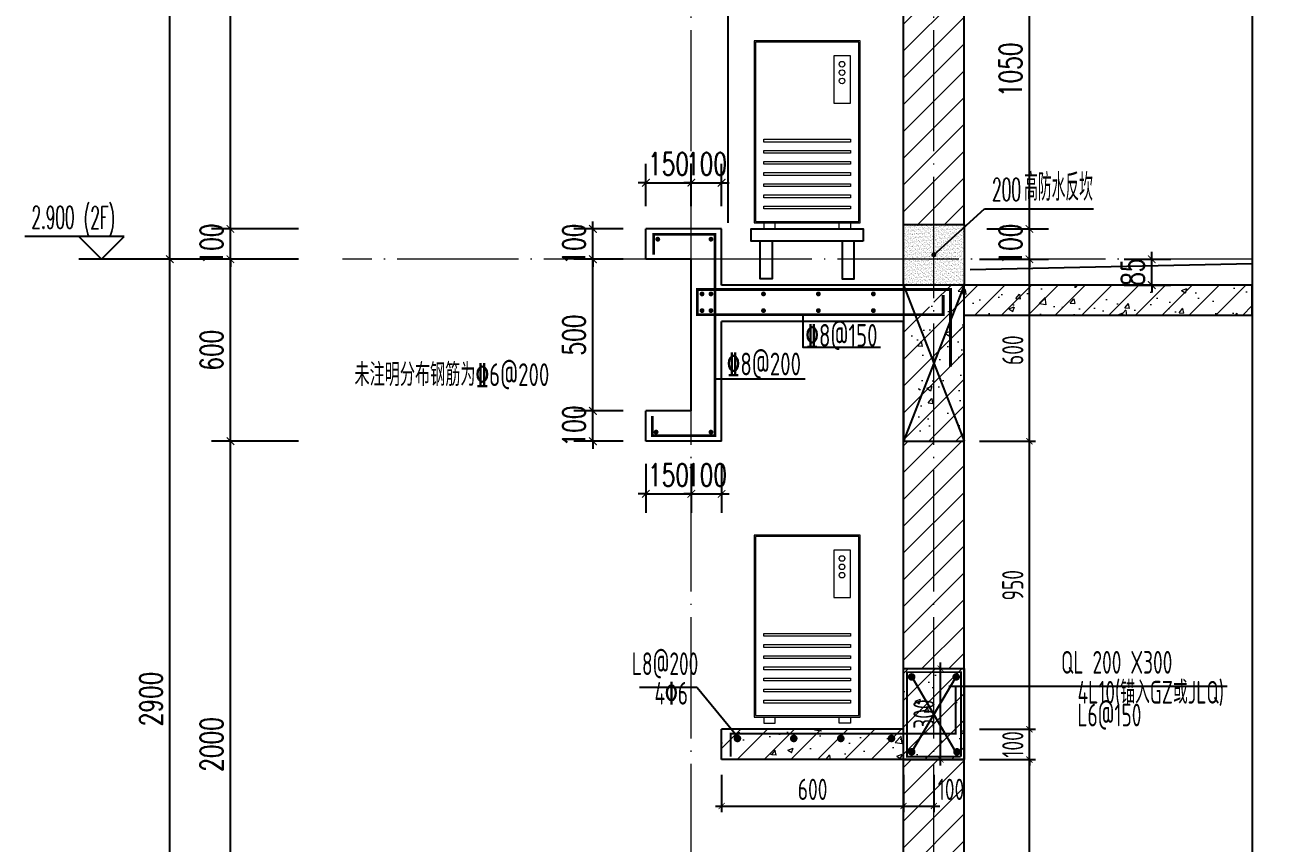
# Model space of a CAD drawing. Extents: x -461650 to 361314, y 245336 to 769729.
# Drawn here: x 263284 to 267385, y 661098 to 663796 of the extents above; entities that cross this region are included whole.
import ezdxf
from ezdxf.enums import TextEntityAlignment as Align

# ---------------------------------------------------------------- set-up
doc = ezdxf.new("R2010")
doc.units = 0
doc.header["$LTSCALE"] = 1000
doc.linetypes.add('DOTE', pattern=[2.42, 2, -0.2, 0.02, -0.2])
doc.linetypes.add('H3普通虚线', pattern=[4.2, 3, -1.2])
doc.layers.get('0').update_dxf_attribs({"linetype": 'CONTINUOUS'})
doc.layers.get('DEFPOINTS').update_dxf_attribs({"linetype": 'CONTINUOUS'})
for name, color, linetype in [('DIM', 2, 'CONTINUOUS'), ('DIM_ELEV', 3, 'CONTINUOUS'), ('DIM_IDEN', 67, 'CONTINUOUS'), ('DIM_SYMB', 3, 'CONTINUOUS'), ('PUB_DIM', 3, 'CONTINUOUS'), ('PUB_TEXT', 2, 'CONTINUOUS'), ('REIN', 6, 'CONTINUOUS'), ('REIND', 1, 'CONTINUOUS'), ('REINL', 1, 'CONTINUOUS'), ('S-BEAM-LINE2', 4, 'H3普通虚线'), ('S-大样-砼线', 7, 'CONTINUOUS'), ('S-引出线', 40, 'CONTINUOUS'), ('TEXT', 2, 'CONTINUOUS'), ('WALL', 5, 'CONTINUOUS'), ('看线', 251, 'CONTINUOUS'), ('空调外机', 8, 'CONTINUOUS'), ('立面-看线', 251, 'CONTINUOUS')]:
    doc.layers.add(name, color=color, linetype=linetype)
for name, color, linetype, lineweight in [('DOTE', 19, 'DOTE', 9), ('PUB_HATCH', 8, 'CONTINUOUS', 9), ('平面-空调室外机', 143, 'CONTINUOUS', 9)]:
    doc.layers.add(name, color=color, linetype=linetype, lineweight=lineweight)
doc.styles.add('_TCH_DIM', font='SIMPLEX.shx', dxfattribs={"width": 0.7, "bigfont": 'GBCBIG.shx'})
doc.styles.add('_TCH_DIM_T3', font='SIMPLEX', dxfattribs={"width": 0.705882, "bigfont": 'GBCBIG'})
doc.styles.add('DIM_FONT_T3', font='SIMPLEX', dxfattribs={"width": 0.705882, "bigfont": 'GBCBIG'})
doc.styles.add('TSSD_DIMENSION', font='Tssdeng.shx', dxfattribs={"width": 0.7, "bigfont": 'tssdchn.shx'})
doc.styles.add('TSSD_Label', font='Tssdeng.shx', dxfattribs={"width": 0.7, "bigfont": 'hztxt.shx'})
doc.styles.add('TSSD_REIN', font='tssdeng.shx', dxfattribs={"width": 0.7, "height": 300, "bigfont": 'tssdchn.shx'})
doc.dimstyles.new('_TCH_ARCH&&25', dxfattribs={"dimtxt": 74.375, "dimasz": 25, "dimexe": 62.5, "dimexo": 75, "dimgap": 25, "dimtad": 1, "dimdec": 0, "dimzin": 0, "dimdsep": 46, "dimtxsty": '_TCH_DIM_T3', "dimblk": 'ARCHTICK', "dimcen": 0.09, "dimclrt": 7, "dimazin": 0, "dimtfac": 1, "dimtdec": 0, "dimtix": 1, "dimtmove": 2, "dimatfit": 3, "dimldrblk": 'ARCHTICK', "dimfxl": 0, "dimtolj": 1, "dimtzin": 0, "dimarcsym": 0})
doc.dimstyles.new('TSSD_20_20', dxfattribs={"dimtxt": 60, "dimasz": 20, "dimexe": 20, "dimexo": 50, "dimgap": 20, "dimtad": 1, "dimdec": 0, "dimzin": 0, "dimdsep": 46, "dimtxsty": 'TSSD_DIMENSION', "dimblk": 'ARCHTICK', "dimblk1": 'ARCHTICK', "dimblk2": 'ARCHTICK', "dimcen": 0, "dimdle": 20, "dimclrt": 7, "dimadec": 0, "dimazin": 0, "dimtfac": 1, "dimtdec": 0, "dimtix": 1, "dimtmove": 2, "dimatfit": 3, "dimfxl": 0, "dimtolj": 1, "dimtzin": 0, "dimarcsym": 0})
pattern_1 = [(45, (0, 0), (-44.194174, 44.194174), []), (50, (0, 0), (179.315046, -15.688034), [18.75, -206.25]), (355, (0, 0), (-34.687833, 188.048033), [15, -165]), (100.4514, (14.94, -1.3), (144.627345, 172.359886), [15.935047, -175.285528]), (46.1842, (0, 50), (266.81026, -41.379754), [28.125, -309.375]), (96.6356, (22.23, 46.55), (233.66568, 243.52947), [23.90257, -262.92825]), (351.1842, (0, 50), (233.66549, 243.52965), [22.5, -247.5]), (21, (25, 37.5), (149.226763, -100.654723), [18.75, -206.25]), (326, (25, 37.5), (60.828833, 181.28751), [15, -165]), (71.4514, (37.44, 29.11), (210.055657, 80.632624), [15.935047, -175.285528]), (37.5, (0, 0), (3.039964, 83.2234635), [0, -163, 0, -167.5, 0, -165.625]), (7.5, (0, 0), (65.767384, 98.602928), [0, -95.5, 0, -159.25, 0, -63.125]), (327.5, (-55.75, 0), (133.455609, -5.638718), [0, -62.5, 0, -195, 0, -258.75]), (317.5, (-80.75, 0), (145.796542, 25.026246), [0, -81.25, 0, -129.5, 0, -183.75])]
pattern_2 = [(45, (-737876.647, 828566.014), (-44.194174, 44.194174), []), (50, (-737876.65, 828566.01), (179.315046, -15.688034), [18.75, -206.25]), (355, (-737876.65, 828566.01), (-34.687833, 188.048033), [15, -165]), (100.4514, (-737861.7, 828564.7), (144.627345, 172.359886), [15.935047, -175.285528]), (46.1842, (-737876.65, 828616.01), (266.81026, -41.379754), [28.125, -309.375]), (96.6356, (-737854.4, 828612.57), (233.665676, 243.52947), [23.90257, -262.92825]), (351.1842, (-737876.65, 828616.01), (233.66549, 243.52965), [22.5, -247.5]), (21, (-737851.65, 828603.51), (149.226763, -100.654723), [18.75, -206.25]), (326, (-737851.65, 828603.51), (60.828833, 181.28751), [15, -165]), (71.4514, (-737839.21, 828595.13), (210.055657, 80.632624), [15.935047, -175.285528]), (37.5, (-737876.647, 828566.014), (3.039964, 83.2234635), [0, -163, 0, -167.5, 0, -165.625]), (7.5, (-737876.65, 828566.01), (65.767384, 98.602928), [0, -95.5, 0, -159.25, 0, -63.125]), (327.5, (-737932.397, 828566.014), (133.455609, -5.638718), [0, -62.5, 0, -195, 0, -258.75]), (317.5, (-737957.4, 828566.01), (145.796542, 25.026246), [0, -81.25, 0, -129.5, 0, -183.75])]
pattern_3 = [(45, (-737876.647, 828610.89), (-44.1941915, 44.1941915), [])]

# ---------------------------------------------------------------- blocks, each defined once
blk = doc.blocks.new('kongtiao')
for p, q in [((-338.7, 49), (-338.7, -550.8)), ((11, 49), (-338.7, 49)), ((-334.1, 44.4), (-334.1, -546.2)), ((6.4, 44.4), (-334.1, 44.4)), ((6.4, -546.2), (6.4, 44.4)), ((11, -550.8), (11, 49)), ((-76.2, -0.5), (-76.2, -156.5)), ((-21.1, -0.5), (-76.2, -0.5)), ((-21.1, -156.5), (-21.1, -0.5)), ((-76.2, -156.5), (-21.1, -156.5)), ((-338.7, -550.8), (11, -550.8)), ((-334.1, -546.2), (6.4, -546.2)), ((-306.6, -550.8), (-306.6, -571.2)), ((-306.6, -571.2), (-269.8, -571.2)), ((-269.8, -571.2), (-269.8, -550.8)), ((-57.9, -571.2), (-57.9, -550.8)), ((-21.1, -571.2), (-57.9, -571.2)), ((-21.1, -550.8), (-21.1, -571.2))]:
    blk.add_line(p, q)
for points in [[(-306.6, -275.4), (-21.1, -275.4), (-21.1, -284.6), (-306.6, -284.6)], [(-306.6, -312.1), (-21.1, -312.1), (-21.1, -321.3), (-306.6, -321.3)], [(-306.6, -348.8), (-21.1, -348.8), (-21.1, -358), (-306.6, -358)], [(-306.6, -385.6), (-21.1, -385.6), (-21.1, -394.7), (-306.6, -394.7)], [(-306.6, -422.3), (-21.1, -422.3), (-21.1, -431.5), (-306.6, -431.5)], [(-306.6, -459), (-21.1, -459), (-21.1, -468.2), (-306.6, -468.2)], [(-306.6, -495.7), (-21.1, -495.7), (-21.1, -504.9), (-306.6, -504.9)]]:
    blk.add_lwpolyline(points, close=True)
for centre in [(-48.7, -28), (-48.7, -55.6), (-48.7, -83.1)]:
    blk.add_circle(centre, 9.18)
blk = doc.blocks.new('_ArchTick')
at = {"color": 0, "linetype": 'ByBlock', "const_width": 0.15}
blk.add_lwpolyline([(-0.5, -0.5), (0.5, 0.5)], dxfattribs=at)
blk = doc.blocks.new('*D252')
at = {"layer": 'DEFPOINTS', "color": 0}
for p in [(895181.9, -116136.1), (895397.2, -116136.1), (895181.9, -117186.1)]:
    blk.add_point(p, dxfattribs=at)
at = {"layer": 'PUB_DIM', "color": 0, "lineweight": -2}
for p, q in [((895256.9, -116136.1), (895459.7, -116136.1)), ((895397.2, -117186.1), (895397.2, -116136.1)), ((895256.9, -117186.1), (895459.7, -117186.1))]:
    blk.add_line(p, q, dxfattribs=at)
at = {"layer": 'PUB_DIM', "color": 0, "lineweight": -2, "xscale": 25, "yscale": 25, "zscale": 25}
for p, rotation in [((895397.2, -116136.1), 90), ((895397.2, -117186.1), 270)]:
    blk.add_blockref('_ArchTick', p, dxfattribs=dict(at, rotation=rotation))
at = {"layer": 'PUB_DIM', "color": 7, "insert": (895335, -116661.1), "char_height": 74.38, "attachment_point": 5, "rotation": 90, "style": '_TCH_DIM_T3'}
blk.add_mtext('\\A1;1050', dxfattribs=at)
blk = doc.blocks.new('*D253')
at = {"layer": 'DEFPOINTS', "color": 0}
for p in [(895181.9, -117186.1), (895397.2, -117186.1), (895181.9, -117286.1)]:
    blk.add_point(p, dxfattribs=at)
at = {"layer": 'PUB_DIM', "color": 0, "lineweight": -2}
for p, q in [((895256.9, -117186.1), (895459.7, -117186.1)), ((895397.2, -117186.1), (895397.2, -117161.1)), ((895397.2, -117286.1), (895397.2, -117186.1)), ((895256.9, -117286.1), (895459.7, -117286.1)), ((895397.2, -117286.1), (895397.2, -117311.1))]:
    blk.add_line(p, q, dxfattribs=at)
at = {"layer": 'PUB_DIM', "color": 0, "lineweight": -2, "xscale": 25, "yscale": 25, "zscale": 25}
for p, rotation in [((895397.2, -117186.1), 270), ((895397.2, -117286.1), 90)]:
    blk.add_blockref('_ArchTick', p, dxfattribs=dict(at, rotation=rotation))
at = {"layer": 'PUB_DIM', "color": 7, "insert": (895335, -117236.1), "char_height": 74.38, "attachment_point": 5, "rotation": 90, "style": '_TCH_DIM_T3'}
blk.add_mtext('\\A1;100', dxfattribs=at)
blk = doc.blocks.new('*D257')
at = {"layer": 'DEFPOINTS', "color": 0}
for p in [(895634.6, -117286.1), (895800.6, -117286.1), (895634.6, -117371.1)]:
    blk.add_point(p, dxfattribs=at)
at = {"layer": 'PUB_DIM', "color": 0, "lineweight": -2}
for p, q in [((895800.6, -117286.1), (895800.6, -117261.1)), ((895709.6, -117286.1), (895863.1, -117286.1)), ((895800.6, -117371.1), (895800.6, -117286.1)), ((895709.6, -117371.1), (895863.1, -117371.1)), ((895800.6, -117371.1), (895800.6, -117396.1))]:
    blk.add_line(p, q, dxfattribs=at)
at = {"layer": 'PUB_DIM', "color": 0, "lineweight": -2, "xscale": 25, "yscale": 25, "zscale": 25}
for p, rotation in [((895800.6, -117286.1), 270), ((895800.6, -117371.1), 90)]:
    blk.add_blockref('_ArchTick', p, dxfattribs=dict(at, rotation=rotation))
at = {"layer": 'PUB_DIM', "color": 7, "insert": (895738.4, -117328.6), "char_height": 74.38, "attachment_point": 5, "rotation": 90, "style": '_TCH_DIM_T3'}
blk.add_mtext('\\A1;85', dxfattribs=at)
blk = doc.blocks.new('*D258')
at = {"layer": 'DEFPOINTS', "color": 0}
for p in [(893957.3, -117186.1), (894131.9, -117186.1), (894131.9, -117286.1)]:
    blk.add_point(p, dxfattribs=at)
at = {"layer": 'PUB_DIM', "color": 0, "lineweight": -2}
for p, q in [((894056.9, -117186.1), (893894.8, -117186.1)), ((893957.3, -117186.1), (893957.3, -117161.1)), ((893957.3, -117286.1), (893957.3, -117186.1)), ((894056.9, -117286.1), (893894.8, -117286.1)), ((893957.3, -117286.1), (893957.3, -117311.1))]:
    blk.add_line(p, q, dxfattribs=at)
at = {"layer": 'PUB_DIM', "color": 0, "lineweight": -2, "xscale": 25, "yscale": 25, "zscale": 25}
for p, rotation in [((893957.3, -117186.1), 270), ((893957.3, -117286.1), 90)]:
    blk.add_blockref('_ArchTick', p, dxfattribs=dict(at, rotation=rotation))
at = {"layer": 'PUB_DIM', "color": 7, "insert": (893895.1, -117236.1), "char_height": 74.38, "attachment_point": 5, "rotation": 90, "style": '_TCH_DIM_T3'}
blk.add_mtext('\\A1;100', dxfattribs=at)
blk = doc.blocks.new('*D259')
at = {"layer": 'DEFPOINTS', "color": 0}
for p in [(893957.3, -117286.1), (894131.9, -117286.1), (894131.9, -117786.1)]:
    blk.add_point(p, dxfattribs=at)
at = {"layer": 'PUB_DIM', "color": 0, "lineweight": -2}
for p, q in [((894056.9, -117286.1), (893894.8, -117286.1)), ((893957.3, -117786.1), (893957.3, -117286.1)), ((894056.9, -117786.1), (893894.8, -117786.1))]:
    blk.add_line(p, q, dxfattribs=at)
at = {"layer": 'PUB_DIM', "color": 0, "lineweight": -2, "xscale": 25, "yscale": 25, "zscale": 25}
for p, rotation in [((893957.3, -117286.1), 90), ((893957.3, -117786.1), 270)]:
    blk.add_blockref('_ArchTick', p, dxfattribs=dict(at, rotation=rotation))
at = {"layer": 'PUB_DIM', "color": 7, "insert": (893895.1, -117536.1), "char_height": 74.38, "attachment_point": 5, "rotation": 90, "style": '_TCH_DIM_T3'}
blk.add_mtext('\\A1;500', dxfattribs=at)
blk = doc.blocks.new('*D260')
at = {"layer": 'DEFPOINTS', "color": 0}
for p in [(893957.3, -117786.1), (894131.9, -117786.1), (894131.9, -117886.1)]:
    blk.add_point(p, dxfattribs=at)
at = {"layer": 'PUB_DIM', "color": 0, "lineweight": -2}
for p, q in [((893957.3, -117786.1), (893957.3, -117761.1)), ((894056.9, -117786.1), (893894.8, -117786.1)), ((893957.3, -117886.1), (893957.3, -117786.1)), ((894056.9, -117886.1), (893894.8, -117886.1)), ((893957.3, -117886.1), (893957.3, -117911.1))]:
    blk.add_line(p, q, dxfattribs=at)
at = {"layer": 'PUB_DIM', "color": 0, "lineweight": -2, "xscale": 25, "yscale": 25, "zscale": 25}
for p, rotation in [((893957.3, -117786.1), 270), ((893957.3, -117886.1), 90)]:
    blk.add_blockref('_ArchTick', p, dxfattribs=dict(at, rotation=rotation))
at = {"layer": 'PUB_DIM', "color": 7, "insert": (893895.1, -117836.1), "char_height": 74.38, "attachment_point": 5, "rotation": 90, "style": '_TCH_DIM_T3'}
blk.add_mtext('\\A1;100', dxfattribs=at)
blk = doc.blocks.new('*D261')
at = {"layer": 'DEFPOINTS', "color": 0}
for p in [(894131.9, -117886.1), (894281.9, -117886.1), (894281.9, -118059.8)]:
    blk.add_point(p, dxfattribs=at)
at = {"layer": 'PUB_DIM', "color": 0, "lineweight": -2}
for p, q in [((894131.9, -117961.1), (894131.9, -118122.3)), ((894281.9, -117961.1), (894281.9, -118122.3)), ((894131.9, -118059.8), (894106.9, -118059.8)), ((894131.9, -118059.8), (894281.9, -118059.8)), ((894281.9, -118059.8), (894306.9, -118059.8))]:
    blk.add_line(p, q, dxfattribs=at)
at = {"layer": 'PUB_DIM', "color": 0, "lineweight": -2, "xscale": 25, "yscale": 25, "zscale": 25}
blk.add_blockref('_ArchTick', (894131.9, -118059.8), dxfattribs=at)
at = {"layer": 'PUB_DIM', "color": 0, "lineweight": -2, "xscale": 25, "yscale": 25, "zscale": 25, "rotation": 180}
blk.add_blockref('_ArchTick', (894281.9, -118059.8), dxfattribs=at)
at = {"layer": 'PUB_DIM', "color": 7, "insert": (894206.9, -117997.6), "char_height": 74.38, "attachment_point": 5, "style": '_TCH_DIM_T3'}
blk.add_mtext('\\A1;150', dxfattribs=at)
blk = doc.blocks.new('*D262')
at = {"layer": 'DEFPOINTS', "color": 0}
for p in [(894281.9, -117886.1), (894381.9, -117886.1), (894381.9, -118059.8)]:
    blk.add_point(p, dxfattribs=at)
at = {"layer": 'PUB_DIM', "color": 0, "lineweight": -2}
for p, q in [((894281.9, -117961.1), (894281.9, -118122.3)), ((894381.9, -117961.1), (894381.9, -118122.3)), ((894281.9, -118059.8), (894256.9, -118059.8)), ((894281.9, -118059.8), (894381.9, -118059.8)), ((894381.9, -118059.8), (894406.9, -118059.8))]:
    blk.add_line(p, q, dxfattribs=at)
at = {"layer": 'PUB_DIM', "color": 0, "lineweight": -2, "xscale": 25, "yscale": 25, "zscale": 25}
blk.add_blockref('_ArchTick', (894281.9, -118059.8), dxfattribs=at)
at = {"layer": 'PUB_DIM', "color": 0, "lineweight": -2, "xscale": 25, "yscale": 25, "zscale": 25, "rotation": 180}
blk.add_blockref('_ArchTick', (894381.9, -118059.8), dxfattribs=at)
at = {"layer": 'PUB_DIM', "color": 7, "insert": (894331.9, -117997.6), "char_height": 74.38, "attachment_point": 5, "style": '_TCH_DIM_T3'}
blk.add_mtext('\\A1;100', dxfattribs=at)
blk = doc.blocks.new('*D263')
at = {"layer": 'DEFPOINTS', "color": 0}
for p in [(894281.9, -117033.7), (894131.9, -117186.1), (894281.9, -117186.1)]:
    blk.add_point(p, dxfattribs=at)
at = {"layer": 'PUB_DIM', "color": 0, "lineweight": -2}
for p, q in [((894131.9, -117111.1), (894131.9, -116971.2)), ((894281.9, -117111.1), (894281.9, -116971.2)), ((894131.9, -117033.7), (894106.9, -117033.7)), ((894131.9, -117033.7), (894281.9, -117033.7)), ((894281.9, -117033.7), (894306.9, -117033.7))]:
    blk.add_line(p, q, dxfattribs=at)
at = {"layer": 'PUB_DIM', "color": 0, "lineweight": -2, "xscale": 25, "yscale": 25, "zscale": 25}
blk.add_blockref('_ArchTick', (894131.9, -117033.7), dxfattribs=at)
at = {"layer": 'PUB_DIM', "color": 0, "lineweight": -2, "xscale": 25, "yscale": 25, "zscale": 25, "rotation": 180}
blk.add_blockref('_ArchTick', (894281.9, -117033.7), dxfattribs=at)
at = {"layer": 'PUB_DIM', "color": 7, "insert": (894206.9, -116971.6), "char_height": 74.38, "attachment_point": 5, "style": '_TCH_DIM_T3'}
blk.add_mtext('\\A1;150', dxfattribs=at)
blk = doc.blocks.new('*D264')
at = {"layer": 'DEFPOINTS', "color": 0}
for p in [(894381.9, -117033.7), (894281.9, -117186.1), (894381.9, -117186.1)]:
    blk.add_point(p, dxfattribs=at)
at = {"layer": 'PUB_DIM', "color": 0, "lineweight": -2}
for p, q in [((894281.9, -117111.1), (894281.9, -116971.2)), ((894381.9, -117111.1), (894381.9, -116971.2)), ((894281.9, -117033.7), (894256.9, -117033.7)), ((894281.9, -117033.7), (894381.9, -117033.7)), ((894381.9, -117033.7), (894406.9, -117033.7))]:
    blk.add_line(p, q, dxfattribs=at)
at = {"layer": 'PUB_DIM', "color": 0, "lineweight": -2, "xscale": 25, "yscale": 25, "zscale": 25}
blk.add_blockref('_ArchTick', (894281.9, -117033.7), dxfattribs=at)
at = {"layer": 'PUB_DIM', "color": 0, "lineweight": -2, "xscale": 25, "yscale": 25, "zscale": 25, "rotation": 180}
blk.add_blockref('_ArchTick', (894381.9, -117033.7), dxfattribs=at)
at = {"layer": 'PUB_DIM', "color": 7, "insert": (894331.9, -116971.6), "char_height": 74.38, "attachment_point": 5, "style": '_TCH_DIM_T3'}
blk.add_mtext('\\A1;100', dxfattribs=at)
blk = doc.blocks.new('*D931')
at = {"layer": 'DEFPOINTS', "color": 0}
for p in [(266182.6, 661673), (266304.8, 661673), (266182.6, 661373)]:
    blk.add_point(p, dxfattribs=at)
at = {"layer": 'DIM', "color": 0, "lineweight": -2}
for p, q in [((266304.8, 661353), (266304.8, 661693)), ((266232.6, 661673), (266324.8, 661673)), ((266232.6, 661373), (266324.8, 661373))]:
    blk.add_line(p, q, dxfattribs=at)
at = {"layer": 'DIM', "color": 0, "lineweight": -2, "xscale": 20, "yscale": 20, "zscale": 20}
for p, rotation in [((266304.8, 661673), 90), ((266304.8, 661373), 270)]:
    blk.add_blockref('_ArchTick', p, dxfattribs=dict(at, rotation=rotation))
at = {"layer": 'DIM', "color": 7, "insert": (266249.8, 661523), "char_height": 70, "attachment_point": 5, "rotation": 90, "style": 'TSSD_DIMENSION'}
blk.add_mtext('\\A1;300', dxfattribs=at)
blk = doc.blocks.new('*D932')
at = {"layer": 'DEFPOINTS', "color": 0}
for p in [(265582.6, 661373), (266182.6, 661373), (266182.6, 661219.9)]:
    blk.add_point(p, dxfattribs=at)
at = {"layer": 'DIM', "color": 0, "lineweight": -2}
for p, q in [((265582.6, 661323), (265582.6, 661199.9)), ((266182.6, 661323), (266182.6, 661199.9)), ((265562.6, 661219.9), (266202.6, 661219.9))]:
    blk.add_line(p, q, dxfattribs=at)
at = {"layer": 'DIM', "color": 0, "lineweight": -2, "xscale": 20, "yscale": 20, "zscale": 20, "rotation": 180}
blk.add_blockref('_ArchTick', (265582.6, 661219.9), dxfattribs=at)
at = {"layer": 'DIM', "color": 0, "lineweight": -2, "xscale": 20, "yscale": 20, "zscale": 20}
blk.add_blockref('_ArchTick', (266182.6, 661219.9), dxfattribs=at)
at = {"layer": 'DIM', "color": 7, "insert": (265882.6, 661274.9), "char_height": 70, "attachment_point": 5, "style": 'TSSD_DIMENSION'}
blk.add_mtext('\\A1;600', dxfattribs=at)
blk = doc.blocks.new('*D933')
at = {"layer": 'DEFPOINTS', "color": 0}
for p in [(266182.6, 661373), (266282.6, 661373), (266282.6, 661219.9)]:
    blk.add_point(p, dxfattribs=at)
at = {"layer": 'DIM', "color": 0, "lineweight": -2}
for p, q in [((266182.6, 661323), (266182.6, 661199.9)), ((266282.6, 661323), (266282.6, 661199.9)), ((266162.6, 661219.9), (266302.6, 661219.9))]:
    blk.add_line(p, q, dxfattribs=at)
at = {"layer": 'DIM', "color": 0, "lineweight": -2, "xscale": 20, "yscale": 20, "zscale": 20, "rotation": 180}
blk.add_blockref('_ArchTick', (266182.6, 661219.9), dxfattribs=at)
at = {"layer": 'DIM', "color": 0, "lineweight": -2, "xscale": 20, "yscale": 20, "zscale": 20}
blk.add_blockref('_ArchTick', (266282.6, 661219.9), dxfattribs=at)
at = {"layer": 'DIM', "color": 7, "insert": (266339, 661274.9), "char_height": 70, "attachment_point": 5, "style": 'TSSD_DIMENSION'}
blk.add_mtext('\\A1;100', dxfattribs=at)
blk = doc.blocks.new('*D934')
at = {"layer": 'DEFPOINTS', "color": 0}
for p in [(266382.6, 663023), (266597.8, 663023), (266382.6, 662423)]:
    blk.add_point(p, dxfattribs=at)
at = {"layer": 'DIM', "color": 0, "lineweight": -2}
for p, q in [((266597.8, 662403), (266597.8, 663043)), ((266432.6, 663023), (266617.8, 663023)), ((266432.6, 662423), (266617.8, 662423))]:
    blk.add_line(p, q, dxfattribs=at)
at = {"layer": 'DIM', "color": 0, "lineweight": -2, "xscale": 20, "yscale": 20, "zscale": 20}
for p, rotation in [((266597.8, 663023), 90), ((266597.8, 662423), 270)]:
    blk.add_blockref('_ArchTick', p, dxfattribs=dict(at, rotation=rotation))
at = {"layer": 'DIM', "color": 7, "insert": (266542.8, 662723), "char_height": 70, "attachment_point": 5, "rotation": 90, "style": 'TSSD_DIMENSION'}
blk.add_mtext('\\A1;600', dxfattribs=at)
blk = doc.blocks.new('*D935')
at = {"layer": 'DEFPOINTS', "color": 0}
for p in [(266382.6, 662423), (266597.8, 662423), (266382.6, 661473)]:
    blk.add_point(p, dxfattribs=at)
at = {"layer": 'DIM', "color": 0, "lineweight": -2}
for p, q in [((266597.8, 661453), (266597.8, 662443)), ((266432.6, 662423), (266617.8, 662423)), ((266432.6, 661473), (266617.8, 661473))]:
    blk.add_line(p, q, dxfattribs=at)
at = {"layer": 'DIM', "color": 0, "lineweight": -2, "xscale": 20, "yscale": 20, "zscale": 20}
for p, rotation in [((266597.8, 662423), 90), ((266597.8, 661473), 270)]:
    blk.add_blockref('_ArchTick', p, dxfattribs=dict(at, rotation=rotation))
at = {"layer": 'DIM', "color": 7, "insert": (266542.8, 661948), "char_height": 70, "attachment_point": 5, "rotation": 90, "style": 'TSSD_DIMENSION'}
blk.add_mtext('\\A1;950', dxfattribs=at)
blk = doc.blocks.new('*D936')
at = {"layer": 'DEFPOINTS', "color": 0}
for p in [(266382.6, 661473), (266597.8, 661473), (266382.6, 661373)]:
    blk.add_point(p, dxfattribs=at)
at = {"layer": 'DIM', "color": 0, "lineweight": -2}
for p, q in [((266597.8, 661473), (266597.8, 661493)), ((266432.6, 661473), (266617.8, 661473)), ((266597.8, 661373), (266597.8, 661473)), ((266432.6, 661373), (266617.8, 661373)), ((266597.8, 661373), (266597.8, 661353))]:
    blk.add_line(p, q, dxfattribs=at)
at = {"layer": 'DIM', "color": 0, "lineweight": -2, "xscale": 20, "yscale": 20, "zscale": 20}
for p, rotation in [((266597.8, 661473), 270), ((266597.8, 661373), 90)]:
    blk.add_blockref('_ArchTick', p, dxfattribs=dict(at, rotation=rotation))
at = {"layer": 'DIM', "color": 7, "insert": (266542.8, 661423), "char_height": 70, "attachment_point": 5, "rotation": 90, "style": 'TSSD_DIMENSION'}
blk.add_mtext('\\A1;100', dxfattribs=at)
blk = doc.blocks.new('*D937')
at = {"layer": 'DEFPOINTS', "color": 0}
for p in [(266382.6, 661373), (266597.8, 661373), (266382.6, 660423)]:
    blk.add_point(p, dxfattribs=at)
at = {"layer": 'DIM', "color": 0, "lineweight": -2}
for p, q in [((266432.6, 661373), (266617.8, 661373)), ((266597.8, 660403), (266597.8, 661393)), ((266432.6, 660423), (266617.8, 660423))]:
    blk.add_line(p, q, dxfattribs=at)
at = {"layer": 'DIM', "color": 0, "lineweight": -2, "xscale": 20, "yscale": 20, "zscale": 20}
for p, rotation in [((266597.8, 661373), 90), ((266597.8, 660423), 270)]:
    blk.add_blockref('_ArchTick', p, dxfattribs=dict(at, rotation=rotation))
at = {"layer": 'DIM', "color": 7, "insert": (266542.8, 660898), "char_height": 70, "attachment_point": 5, "rotation": 90, "style": 'TSSD_DIMENSION'}
blk.add_mtext('\\A1;950', dxfattribs=at)
blk = doc.blocks.new('*D1005')
at = {"layer": 'DEFPOINTS', "color": 0}
for p in [(263962.4, 662423), (264262.4, 662423), (264262.4, 660423)]:
    blk.add_point(p, dxfattribs=at)
at = {"layer": 'PUB_DIM', "color": 0, "lineweight": -2}
for p, q in [((264187.4, 662423), (263899.9, 662423)), ((263962.4, 660423), (263962.4, 662423)), ((264187.4, 660423), (263899.9, 660423))]:
    blk.add_line(p, q, dxfattribs=at)
at = {"layer": 'PUB_DIM', "color": 0, "lineweight": -2, "xscale": 25, "yscale": 25, "zscale": 25}
for p, rotation in [((263962.4, 662423), 90), ((263962.4, 660423), 270)]:
    blk.add_blockref('_ArchTick', p, dxfattribs=dict(at, rotation=rotation))
at = {"layer": 'PUB_DIM', "color": 7, "insert": (263900.2, 661423), "char_height": 74.38, "attachment_point": 5, "rotation": 90, "style": '_TCH_DIM_T3'}
blk.add_mtext('\\A1;2000', dxfattribs=at)
blk = doc.blocks.new('*D1006')
at = {"layer": 'DEFPOINTS', "color": 0}
for p in [(263962.4, 663023), (264262.4, 663023), (264262.4, 662423)]:
    blk.add_point(p, dxfattribs=at)
at = {"layer": 'PUB_DIM', "color": 0, "lineweight": -2}
for p, q in [((264187.4, 663023), (263899.9, 663023)), ((263962.4, 662423), (263962.4, 663023)), ((264187.4, 662423), (263899.9, 662423))]:
    blk.add_line(p, q, dxfattribs=at)
at = {"layer": 'PUB_DIM', "color": 0, "lineweight": -2, "xscale": 25, "yscale": 25, "zscale": 25}
for p, rotation in [((263962.4, 663023), 90), ((263962.4, 662423), 270)]:
    blk.add_blockref('_ArchTick', p, dxfattribs=dict(at, rotation=rotation))
at = {"layer": 'PUB_DIM', "color": 7, "insert": (263900.2, 662723), "char_height": 74.38, "attachment_point": 5, "rotation": 90, "style": '_TCH_DIM_T3'}
blk.add_mtext('\\A1;600', dxfattribs=at)
blk = doc.blocks.new('*D1007')
at = {"layer": 'DEFPOINTS', "color": 0}
for p in [(263962.4, 663123), (264262.4, 663123), (264262.4, 663023)]:
    blk.add_point(p, dxfattribs=at)
at = {"layer": 'PUB_DIM', "color": 0, "lineweight": -2}
for p, q in [((263962.4, 663123), (263962.4, 663148)), ((264187.4, 663123), (263899.9, 663123)), ((263962.4, 663023), (263962.4, 663123)), ((264187.4, 663023), (263899.9, 663023)), ((263962.4, 663023), (263962.4, 662998))]:
    blk.add_line(p, q, dxfattribs=at)
at = {"layer": 'PUB_DIM', "color": 0, "lineweight": -2, "xscale": 25, "yscale": 25, "zscale": 25}
for p, rotation in [((263962.4, 663123), 270), ((263962.4, 663023), 90)]:
    blk.add_blockref('_ArchTick', p, dxfattribs=dict(at, rotation=rotation))
at = {"layer": 'PUB_DIM', "color": 7, "insert": (263900.2, 663073), "char_height": 74.38, "attachment_point": 5, "rotation": 90, "style": '_TCH_DIM_T3'}
blk.add_mtext('\\A1;100', dxfattribs=at)
blk = doc.blocks.new('*D1008')
at = {"layer": 'DEFPOINTS', "color": 0}
for p in [(263962.4, 665323), (264262.4, 665323), (264262.4, 663123)]:
    blk.add_point(p, dxfattribs=at)
at = {"layer": 'PUB_DIM', "color": 0, "lineweight": -2}
for p, q in [((264187.4, 665323), (263899.9, 665323)), ((263962.4, 663123), (263962.4, 665323)), ((264187.4, 663123), (263899.9, 663123))]:
    blk.add_line(p, q, dxfattribs=at)
at = {"layer": 'PUB_DIM', "color": 0, "lineweight": -2, "xscale": 25, "yscale": 25, "zscale": 25}
for p, rotation in [((263962.4, 665323), 90), ((263962.4, 663123), 270)]:
    blk.add_blockref('_ArchTick', p, dxfattribs=dict(at, rotation=rotation))
at = {"layer": 'PUB_DIM', "color": 7, "insert": (263900.2, 664223), "char_height": 74.38, "attachment_point": 5, "rotation": 90, "style": '_TCH_DIM_T3'}
blk.add_mtext('\\A1;2200', dxfattribs=at)
blk = doc.blocks.new('*D1024')
at = {"layer": 'DEFPOINTS', "color": 0}
for p in [(263762.4, 663023), (264262.4, 663023), (264262.4, 660123)]:
    blk.add_point(p, dxfattribs=at)
at = {"layer": 'PUB_DIM', "color": 0, "lineweight": -2}
for p, q in [((264187.4, 663023), (263699.9, 663023)), ((263762.4, 660123), (263762.4, 663023)), ((264187.4, 660123), (263699.9, 660123))]:
    blk.add_line(p, q, dxfattribs=at)
at = {"layer": 'PUB_DIM', "color": 0, "lineweight": -2, "xscale": 25, "yscale": 25, "zscale": 25}
for p, rotation in [((263762.4, 663023), 90), ((263762.4, 660123), 270)]:
    blk.add_blockref('_ArchTick', p, dxfattribs=dict(at, rotation=rotation))
at = {"layer": 'PUB_DIM', "color": 7, "insert": (263700.2, 661573), "char_height": 74.38, "attachment_point": 5, "rotation": 90, "style": '_TCH_DIM_T3'}
blk.add_mtext('\\A1;2900', dxfattribs=at)
blk = doc.blocks.new('*D1025')
at = {"layer": 'DEFPOINTS', "color": 0}
for p in [(263762.4, 665923), (264262.4, 665923), (264262.4, 663023)]:
    blk.add_point(p, dxfattribs=at)
at = {"layer": 'PUB_DIM', "color": 0, "lineweight": -2}
for p, q in [((264187.4, 665923), (263699.9, 665923)), ((263762.4, 663023), (263762.4, 665923)), ((264187.4, 663023), (263699.9, 663023))]:
    blk.add_line(p, q, dxfattribs=at)
at = {"layer": 'PUB_DIM', "color": 0, "lineweight": -2, "xscale": 25, "yscale": 25, "zscale": 25}
for p, rotation in [((263762.4, 665923), 90), ((263762.4, 663023), 270)]:
    blk.add_blockref('_ArchTick', p, dxfattribs=dict(at, rotation=rotation))
at = {"layer": 'PUB_DIM', "color": 7, "insert": (263700.2, 664473), "char_height": 74.38, "attachment_point": 5, "rotation": 90, "style": '_TCH_DIM_T3'}
blk.add_mtext('\\A1;2900', dxfattribs=at)
blk = doc.blocks.new('20210809.02280266')
at = {"layer": 'REIN', "const_width": 9}
for points in [[(88138.6, 67177.9), (88138.6, 67244.8), (88341, 67244.8), (88341, 66580.9), (88134.2, 66580.9), (88134.2, 66645.6)], [(89117.8, 66808.4), (89117.8, 67063.1), (88282.7, 67063.1), (88282.7, 66980.3), (89093.5, 66980.3), (89093.5, 67044.5)]]:
    blk.add_lwpolyline(points, dxfattribs=at)
at = {"layer": 'REIN', "const_width": 8}
for points in [[(88148.2, 67228.9, 1), (88156.2, 67228.9, 1)], [(88323.7, 67228.9, 1), (88331.7, 67228.9, 1)], [(88294.3, 67048.5, 1), (88302.3, 67048.5, 1)], [(88323.7, 67048.5, 1), (88331.7, 67048.5, 1)], [(88496.9, 67048.5, 1), (88504.9, 67048.5, 1)], [(88678, 67048.5, 1), (88686, 67048.5, 1)], [(88859.3, 67048.5, 1), (88867.3, 67048.5, 1)], [(88294.3, 66993.5, 1), (88302.3, 66993.5, 1)], [(88323.7, 66993.5, 1), (88331.7, 66993.5, 1)], [(88496.9, 66993.5, 1), (88504.9, 66993.5, 1)], [(88678, 66993.5, 1), (88686, 66993.5, 1)], [(88859.3, 66993.5, 1), (88867.3, 66993.5, 1)], [(88142.7, 66592.8, 1), (88150.7, 66592.8, 1)], [(88323.7, 66592.8, 1), (88331.7, 66592.8, 1)]]:
    blk.add_lwpolyline(points, format="xyb", close=True, dxfattribs=at)
at = {"layer": 'S-引出线'}
blk.add_line((88341, 66768.4), (88638.9, 66768.4), dxfattribs=at)
blk.add_lwpolyline([(88630.8, 66980.3), (88630.8, 66873.3), (88886.8, 66873.3)], dxfattribs=at)
at = {"layer": 'TEXT', "style": 'TSSD_REIN', "width": 0.7}
for s, p in [('%%1328@150', (88639, 66874.3)), ('\x848@200', (88379.6, 66780.1)), ('未注明分布钢筋为%%1326@200', (87152, 66744.8))]:
    blk.add_text(s, height=75, rotation=0, dxfattribs=at).set_placement(p)
blk = doc.blocks.new('QL-3')
at = {"layer": 'REIND', "const_width": 12.5}
for points in [[(312893.5, 71264.4, 1), (312881, 71264.4, 1)], [(313040.3, 71264.4, 1), (313027.8, 71264.4, 1)], [(312893.5, 71017.4, 1), (312881, 71017.4, 1)], [(313043, 71017.4, 1), (313030.5, 71017.4, 1)]]:
    blk.add_lwpolyline(points, format="xyb", close=True, dxfattribs=at)
at = {"layer": 'REINL', "const_width": 6.25}
blk.add_lwpolyline([(313049.7, 71001.6), (313049.7, 71280), (312871.7, 71280), (312871.7, 71001.8), (313049.3, 71001.8)], dxfattribs=at)
at = {"layer": 'S-BEAM-LINE2'}
for p, q in [((312887.3, 71017.4), (313034, 71264.4)), ((312887.3, 71264.4), (313034, 71014.1))]:
    blk.add_line(p, q, dxfattribs=at)
blk.add_lwpolyline([(312860.5, 71291.8), (313060.4, 71291.8), (313060.4, 70991.8), (312860.5, 70991.8)], close=True, dxfattribs=at)
at = {"layer": 'TEXT'}
blk.add_line((313009.3, 71233.9), (313928.2, 71233.9), dxfattribs=at)
at = {"layer": 'TEXT', "style": 'TSSD_Label', "width": 0.65}
for s, p in [('QL 200 X300', (313747.1, 71252.6)), ('4L10(锚入GZ或JLQ)', (313917.4, 71153.8)), ('L6@150', (313645.1, 71078.8))]:
    blk.add_text(s, height=75, dxfattribs=at).set_placement(p, align=Align.BOTTOM_RIGHT)
blk = doc.blocks.new('BW-27856318', base_point=(594987.6, -571981, 0))
at = {"layer": 'REIND', "const_width": 12.5}
for points in [[(595320.6, -571921.5, 1), (595308.1, -571921.5, 1)], [(595506.4, -571921.5, 1), (595493.9, -571921.5, 1)], [(595661.6, -571921.5, 1), (595649.1, -571921.5, 1)], [(595828.6, -571921.5, 1), (595816.1, -571921.5, 1)]]:
    blk.add_lwpolyline(points, format="xyb", close=True, dxfattribs=at)
at = {"layer": 'REINL', "const_width": 6.25}
blk.add_lwpolyline([(595292.1, -571981), (595292.1, -571905.9), (596033.8, -571905.9), (596033.8, -571750.9)], dxfattribs=at)
at = {"layer": 'TEXT', "extrusion": (1.22465e-16, 0, -1)}
blk.add_line((595181.1, -571753.7), (594991, -571753.7), dxfattribs=at)
at = {"layer": 'TEXT'}
blk.add_line((595181.1, -571753.7), (595314.3, -571915.2), dxfattribs=at)
at = {"layer": 'TEXT', "style": 'TSSD_Label', "width": 0.65}
for s, p in [('L8@200', (595185.3, -571735)), ('4%%1306', (595151.2, -571832.5))]:
    blk.add_text(s, height=75, dxfattribs=at).set_placement(p, align=Align.BOTTOM_RIGHT)
blk = doc.blocks.new('VBCVBCBCBF')
at = {"layer": 'PUB_HATCH'}
h = blk.add_hatch(dxfattribs=at)
h.set_pattern_fill('普通砖', color=256, scale=25, style=0)
h.set_pattern_definition([(45, (0, 44.88), (-44.1941915, 44.1941915), [])])
h.paths.add_polyline_path([(895181.9, -117171.1), (895181.9, -116136.1), (894981.9, -116136.1), (894981.9, -117171.1)])
h = blk.add_hatch(dxfattribs=at)
h.set_pattern_fill('钢筋混凝土', color=256, scale=25, style=0)
h.set_pattern_definition(pattern_1)
h.paths.add_polyline_path([(896131.9, -117371.1), (895081.9, -117371.1), (895081.9, -117437.7), (895181.9, -117471.1), (896131.9, -117471.1)])
h = blk.add_hatch(dxfattribs=at)
h.set_pattern_fill('钢筋混凝土', color=256, scale=25, style=0)
h.set_pattern_definition(pattern_1)
h.paths.add_polyline_path([(895181.9, -117886.1), (895181.9, -117471.1), (895081.9, -117437.7), (894981.9, -117471.1), (894981.9, -117886.1)])
at = {"layer": '立面-看线'}
h = blk.add_hatch(dxfattribs=at)
h.set_pattern_fill('碎沙', color=256, scale=4)
h.set_pattern_definition([(37.5, (93928.707, -502733.035), (-0.32000626, 9.78826475), [0, -7.7216, 0, -8.636, 0, -8.255]), (7.5, (93928.707, -502733.035), (8.99046566, 14.33650201), [0, -4.1656, 0, -6.9596, 0, -2.667]), (327.5, (93922.458, -502733.035), (15.819847405, 0.02874369), [0, -2.54, 0, -9.144, 0, -11.938]), (317.5, (93922.458, -502733.035), (15.27112905, 4.45858647), [0, -1.27, 0, -5.9944, 0, -6.858])])
h.paths.add_polyline_path([(894981.9, -117371.1), (895181.9, -117371.1), (895181.9, -117171.1), (894981.9, -117171.1)])
at = {"layer": 'DIM_IDEN'}
for p, q in [((895081.9, -117271.1), (895248.8, -117119.6)), ((895248.8, -117119.6), (895608.9, -117119.6))]:
    blk.add_line(p, q, dxfattribs=at)
at = {"layer": 'DIM_IDEN', "const_width": 8.33}
blk.add_lwpolyline([(895078.9, -117273.9, 1), (895085, -117268.3, 1)], format="xyb", close=True, dxfattribs=at)
at = {"layer": 'WALL'}
for p, q in [((894981.9, -117171.1), (894981.9, -116136.1)), ((895181.9, -117171.1), (895181.9, -116136.1)), ((894381.9, -117186.1), (894131.9, -117186.1)), ((894131.9, -117286.1), (894131.9, -117186.1)), ((894381.9, -117371.1), (894381.9, -117186.1)), ((894981.9, -117171.1), (895181.9, -117171.1)), ((894281.9, -117286.1), (894131.9, -117286.1)), ((894281.9, -117371.1), (894281.9, -117286.1)), ((894281.9, -117786.1), (894281.9, -117371.1)), ((895081.9, -117371.1), (894381.9, -117371.1)), ((896131.9, -117371.1), (895081.9, -117371.1)), ((896131.9, -117471.1), (896131.9, -117371.1)), ((896131.9, -117471.1), (895181.9, -117471.1)), ((895181.9, -117886.1), (895181.9, -117471.1)), ((894381.9, -117886.1), (894381.9, -117491.1)), ((894981.9, -117491.1), (894381.9, -117491.1)), ((894981.9, -117886.1), (894981.9, -117491.1)), ((894281.9, -117786.1), (894131.9, -117786.1)), ((894131.9, -117886.1), (894131.9, -117786.1)), ((894381.9, -117886.1), (894131.9, -117886.1)), ((894981.9, -117886.1), (895181.9, -117886.1))]:
    blk.add_line(p, q, dxfattribs=at)
blk.add_lwpolyline([(894981.9, -117171.1), (895181.9, -117171.1), (895181.9, -117371.1), (894981.9, -117371.1)], close=True, dxfattribs=at)
at = {"layer": '看线'}
blk.add_line((894401.9, -116156.1), (894401.9, -117166.1), dxfattribs=at)
at = {"layer": '看线', "color": 32}
blk.add_lwpolyline([(896131.9, -117301.1), (895201.9, -117321.1)], dxfattribs=at)
at = {"layer": '空调外机', "linetype": 'Continuous'}
blk.add_lwpolyline([(894849, -117226.1), (894479, -117226.1), (894479, -117186.1), (894849, -117186.1)], close=True, dxfattribs=at)
for points in [[(894549, -117226.1), (894549, -117351.1), (894509, -117351.1), (894509, -117226.1)], [(894779, -117226.1), (894779, -117351.1), (894819, -117351.1), (894819, -117226.1)]]:
    blk.add_lwpolyline(points, dxfattribs=at)
at = {"layer": '平面-空调室外机'}
blk.add_blockref('kongtiao', (894827.8, -116614.9), dxfattribs=at)
at = {"layer": 'PUB_TEXT', "style": 'DIM_FONT_T3'}
for s, height, width, p in [('200', 74.38, 0.49827, (895273.8, -117093.3)), ('高防水反坎', 89.36, 0.705882, (895379.6, -117093.3))]:
    blk.add_text(s, height=height, dxfattribs=dict(at, width=width)).set_placement(p)
at = {"layer": 'PUB_DIM'}
for p1, p2, distance, picture, middle in [((895181.9, -117186.1), (895181.9, -116136.1), -215.2, '*D252', (895335, -116661.1)), ((894131.9, -117186.1), (894281.9, -117186.1), 152.3, '*D263', (894206.9, -116971.6)), ((894281.9, -117186.1), (894381.9, -117186.1), 152.3, '*D264', (894331.9, -116971.6)), ((894131.9, -117286.1), (894131.9, -117186.1), 174.6, '*D258', (893895.1, -117236.1)), ((895181.9, -117286.1), (895181.9, -117186.1), -215.2, '*D253', (895335, -117236.1)), ((894131.9, -117786.1), (894131.9, -117286.1), 174.6, '*D259', (893895.1, -117536.1)), ((895634.6, -117371.1), (895634.6, -117286.1), -166, '*D257', (895738.4, -117328.6)), ((894131.9, -117886.1), (894131.9, -117786.1), 174.6, '*D260', (893895.1, -117836.1)), ((894131.9, -117886.1), (894281.9, -117886.1), -173.7, '*D261', (894206.9, -117997.6)), ((894281.9, -117886.1), (894381.9, -117886.1), -173.7, '*D262', (894331.9, -117997.6))]:
    dim = blk.add_aligned_dim(p1=p1, p2=p2, distance=distance, dimstyle='_TCH_ARCH&&25', dxfattribs=at)
    dim.commit()
    dim.dimension.update_dxf_attribs({"geometry": picture, "text_midpoint": middle})

msp = doc.modelspace()

# ---------------------------------------------------------------- hatches: boundary and pattern name
at = {"layer": 'PUB_HATCH'}
h = msp.add_hatch(dxfattribs=at)
h.set_pattern_fill('普通砖', color=256, scale=25, style=0)
h.set_pattern_definition(pattern_3)
h.paths.add_polyline_path([(266182.55, 661672.98), (266382.55, 661672.98), (266382.55, 662422.98), (266182.55, 662422.98)])
h = msp.add_hatch(dxfattribs=at)
h.set_pattern_fill('钢筋混凝土', color=256, scale=25, style=0)
h.set_pattern_definition(pattern_2)
h.paths.add_polyline_path([(266182.55, 661472.98), (266382.55, 661372.98), (266382.55, 661672.98), (266182.55, 661672.98)])
h = msp.add_hatch(dxfattribs=at)
h.set_pattern_fill('钢筋混凝土', color=256, scale=25, style=0)
h.set_pattern_definition(pattern_2)
h.paths.add_polyline_path([(266382.55, 661372.98), (266182.55, 661472.98), (265582.55, 661472.98), (265582.55, 661372.98)])
h = msp.add_hatch(dxfattribs=at)
h.set_pattern_fill('普通砖', color=256, scale=25, style=0)
h.set_pattern_definition(pattern_3)
h.paths.add_polyline_path([(266382.55, 660237.98), (266382.55, 661372.98), (266182.55, 661372.98), (266182.55, 660237.98)])

# ---------------------------------------------------------------- linework, layer by layer
at = {"layer": 'DIM_ELEV'}
for p, q in [((263612.36, 663097.98), (263284.36, 663097.98)), ((263537.36, 663022.98), (263462.36, 663097.98)), ((263537.36, 663022.98), (263612.36, 663097.98)), ((263962.36, 663022.98), (263462.36, 663022.98))]:
    msp.add_line(p, q, dxfattribs=at)
at = {"layer": 'DIM_SYMB'}
msp.add_lwpolyline([(267332.55, 678042.98), (267332.55, 668411.11), (267385.05, 668392), (267280.05, 668373.48), (267332.55, 668354.86), (267332.55, 658722.98)], dxfattribs=at)
at = {"layer": 'DOTE', "color": 1, "linetype": 'DOTE', "ltscale": 0.2}
for p, q in [((265482.55, 659022.98), (265482.55, 678622.98)), ((266282.55, 659022.98), (266282.55, 678622.98)), ((267332.55, 663022.98), (264332.36, 663022.98))]:
    msp.add_line(p, q, dxfattribs=at)
at = {"layer": 'S-大样-砼线'}
for p, q in [((266182.55, 662937.96), (266382.55, 662422.96)), ((266382.55, 662937.96), (266182.55, 662422.96))]:
    msp.add_line(p, q, dxfattribs=at)
msp.add_lwpolyline([(266382.55, 662937.96), (266182.55, 662937.96), (266182.55, 662422.96), (266382.55, 662422.96)], close=True, dxfattribs=at)
at = {"layer": 'WALL'}
for p, q in [((266182.55, 661672.98), (266182.55, 662422.98)), ((266182.55, 662422.98), (266382.55, 662422.98)), ((266382.55, 661672.98), (266382.55, 662422.98)), ((266182.55, 661472.98), (266182.55, 661672.98)), ((266182.55, 661672.98), (266382.55, 661672.98)), ((266382.55, 661372.98), (266382.55, 661672.98)), ((266182.55, 661472.98), (265582.55, 661472.98)), ((265582.55, 661372.98), (265582.55, 661472.98)), ((266382.55, 661372.98), (265582.55, 661372.98)), ((266182.55, 660237.98), (266182.55, 661372.98)), ((266182.55, 661372.98), (266382.55, 661372.98)), ((266382.55, 660237.98), (266382.55, 661372.98))]:
    msp.add_line(p, q, dxfattribs=at)

# ---------------------------------------------------------------- block references
for name, p in [('VBCVBCBCBF', (-628799.4, 780309.06)), ('BW-27856318', (265307.89, 661383.19, 0))]:
    msp.add_blockref(name, p)
at = {"color": 1}
msp.add_blockref('QL-3', (-46677.94, 590381.23), dxfattribs=at)
at = {"layer": 'REIN'}
msp.add_blockref('20210809.02280266', (177219.67, 595860.16), dxfattribs=at)
at = {"layer": '平面-空调室外机'}
msp.add_blockref('kongtiao', (266028.4, 662064.14), dxfattribs=at)

# ---------------------------------------------------------------- texts
at = {"layer": 'PUB_TEXT', "style": '_TCH_DIM', "width": 0.494118}
for s, p in [('(2F)', (263478.41, 663123.01)), ('2.900', (263306.26, 663124.23))]:
    msp.add_text(s, height=74.375, dxfattribs=at).set_placement(p)

# ---------------------------------------------------------------- dimensions: what is measured, and where the dimension line sits
at = {"layer": 'DIM'}
for p1, p2, distance, picture, middle in [((266382.55, 662422.98), (266382.55, 663022.98), -215.2, '*D934', (266542.75, 662722.98)), ((266382.55, 661472.98), (266382.55, 662422.98), -215.2, '*D935', (266542.75, 661947.98)), ((266182.55, 661372.98), (266182.55, 661672.98), -122.29, '*D931', (266249.84, 661522.98)), ((266382.55, 661372.98), (266382.55, 661472.98), -215.2, '*D936', (266542.75, 661422.98)), ((265582.55, 661372.98), (266182.55, 661372.98), -153.09, '*D932', (265882.55, 661274.89)), ((266382.55, 660422.98), (266382.55, 661372.98), -215.2, '*D937', (266542.75, 660897.98))]:
    dim = msp.add_aligned_dim(p1=p1, p2=p2, distance=distance, dimstyle='TSSD_20_20', override={"dimtxt": 70}, dxfattribs=at)
    dim.commit()
    dim.dimension.update_dxf_attribs({"geometry": picture, "text_midpoint": middle})
dim = msp.add_linear_dim(base=(266282.55, 661219.89), p1=(266182.55, 661372.98), p2=(266282.55, 661372.98), angle=360, dimstyle='TSSD_20_20', override={"dimtxt": 70}, dxfattribs=at)
dim.commit()
dim.dimension.update_dxf_attribs({"geometry": '*D933', "text_midpoint": (266339, 661274.89), "dimtype": 161})
at = {"layer": 'PUB_DIM'}
for p1, p2, distance, picture, middle in [((264262.36, 663022.98), (264262.36, 665922.98), 500, '*D1025', (263700.17, 664472.98)), ((264262.36, 663122.98), (264262.36, 665322.98), 300, '*D1008', (263900.17, 664222.98)), ((264262.36, 663022.98), (264262.36, 663122.98), 300, '*D1007', (263900.17, 663072.98)), ((264262.36, 660122.98), (264262.36, 663022.98), 500, '*D1024', (263700.17, 661572.98)), ((264262.36, 662422.98), (264262.36, 663022.98), 300, '*D1006', (263900.17, 662722.98)), ((264262.36, 660422.97), (264262.36, 662422.98), 300, '*D1005', (263900.17, 661422.98))]:
    dim = msp.add_aligned_dim(p1=p1, p2=p2, distance=distance, dimstyle='_TCH_ARCH&&25', dxfattribs=at)
    dim.commit()
    dim.dimension.update_dxf_attribs({"geometry": picture, "text_midpoint": middle})

doc.saveas('drawing.dxf')
